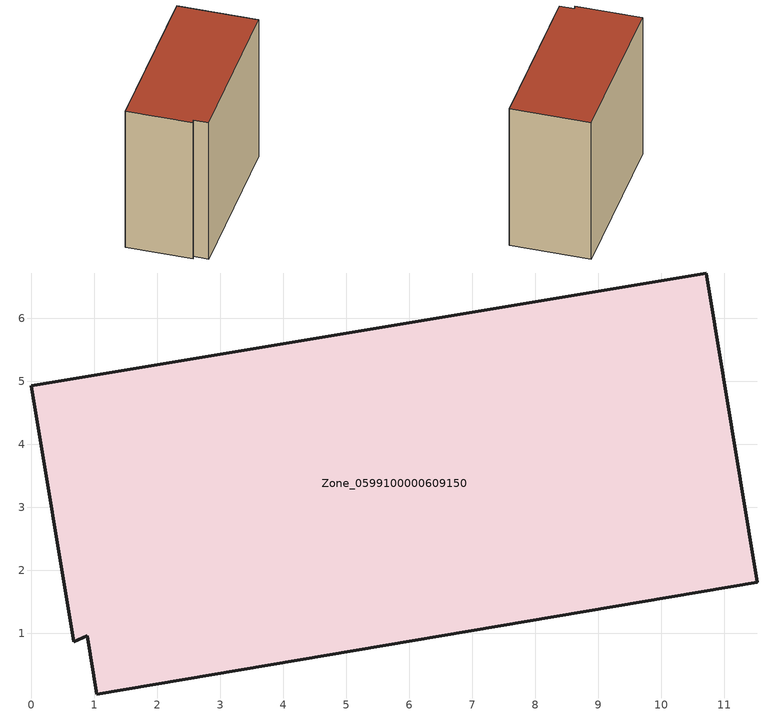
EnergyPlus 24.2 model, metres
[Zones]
Zone_0599100000609150
 floor ground (C_G): 1.04,0.04 0.89,0.96 0.68,0.87 0,4.93 10.71,6.72 11.52,1.81 z0
 wall outside (C_F): 11.52,1.81 10.71,6.72 0,4.93 0.68,0.87 0.89,0.96 1.04,0.04 11.52,1.81 z0:9.76
 roof outside (C_R): 0.89,0.96 1.04,0.04 11.52,1.81 10.71,6.72 0,4.93 0.68,0.87 z9.76
[BUILDING]
Pand.0599100000609150: North Axis=0; Terrain=City; Loads Convergence Tolerance Value=0.04; Temperature Convergence Tolerance Value=0.4; Solar Distribution=FullExterior; Maximum Number of Warmup Days=25; Minimum Number of Warmup Days=1
[Site:Location]
Rotterdam.The.Hague.AP_ZH_NLD Design_Conditions: Latitude=51.96; Longitude=4.45; Time Zone=1; Elevation=-4.5
[SITE:GROUNDTEMPERATURE:BUILDINGSURFACE]
18, 18, 18, 18, 18, 18, 18, 18, 18, 18, 18, 18
[MATERIAL] Thermal Absorptance=0.9; Solar Absorptance=0.7; Visible Absorptance=0.7
Name | Roughness | Thickness | Conductivity | Density | Specific Heat
G.TI.1946 | MediumSmooth | 0.15 | 1 | 540 | 1210
F.TI.1946 | Rough | 0.3 | 0.857143 | 1920 | 840
R.TI.1946 | MediumRough | 0.2 | 0.1 | 1500 | 1000
[CONSTRUCTION]
C_G: G.TI.1946
C_F: F.TI.1946
C_R: R.TI.1946
[ZONE]
Zone_0599100000609150: Type=1; Multiplier=1; Ceiling Height=Autocalculate; Volume=Autocalculate; Floor Area=autocalculate; Part of Total Floor Area=Yes
[ZONEINFILTRATION:DESIGNFLOWRATE]
Infil_Zone_0599100000609150: Zone or ZoneList or Space or SpaceList=Zone_0599100000609150; Schedule=AlwaysOn; Design Flow Rate Calculation Method=Flow/Area; Flow Rate per Floor Area=0.003; Constant Term Coefficient=1; Temperature Term Coefficient=0; Velocity Term Coefficient=0; Velocity Squared Term Coefficient=0
[HVACTEMPLATE:ZONE:IDEALLOADSAIRSYSTEM]
Zone_0599100000609150: Maximum Heating Supply Air Temperature=50; Minimum Cooling Supply Air Temperature=13; Maximum Heating Supply Air Humidity Ratio=0.0156; Minimum Cooling Supply Air Humidity Ratio=0.0077; Heating Limit=NoLimit; Cooling Limit=NoLimit; Dehumidification Control Type=ConstantSensibleHeatRatio; Cooling Sensible Heat Ratio=0.7; Dehumidification Setpoint=60; Humidification Control Type=None; Humidification Setpoint=30; Outdoor Air Method=None; Outdoor Air Flow Rate per Person=0.00944; Outdoor Air Flow Rate per Zone Floor Area=0; Outdoor Air Flow Rate per Zone=0; Demand Controlled Ventilation Type=None; Outdoor Air Economizer Type=NoEconomizer; Heat Recovery Type=None; Sensible Heat Recovery Effectiveness=0.7; Latent Heat Recovery Effectiveness=0.65
[ZONECONTROL:THERMOSTAT]
ThermostatControl_Zone_0599100000609150: Zone or ZoneList=Zone_0599100000609150; Control Type Schedule=DualSetpointControlType; Control 1=Thermostat_Zone_0599100000609150; Temperature Difference Between Cutout And Setpoint=0
[THERMOSTATSETPOINT:DUALSETPOINT]
Thermostat_Zone_0599100000609150: Heating Setpoint Temperature Schedule=HeatingSetpoint_Zone_0599100000609150; Cooling Setpoint Temperature Schedule=CoolingSetpoint_Zone_0599100000609150
[SCHEDULE:COMPACT]
HeatingSetpoint_Zone_0599100000609150: Through: 12/31, For: AllDays, Until: 24:00, 21
CoolingSetpoint_Zone_0599100000609150: Through: 12/31, For: AllDays, Until: 24:00, 24
DualSetpointControlType: Through: 12/31, For: AllDays, Until: 24:00, 4
AlwaysOn: Through: 12/31, For: AllDays, Until: 24:00, 1
